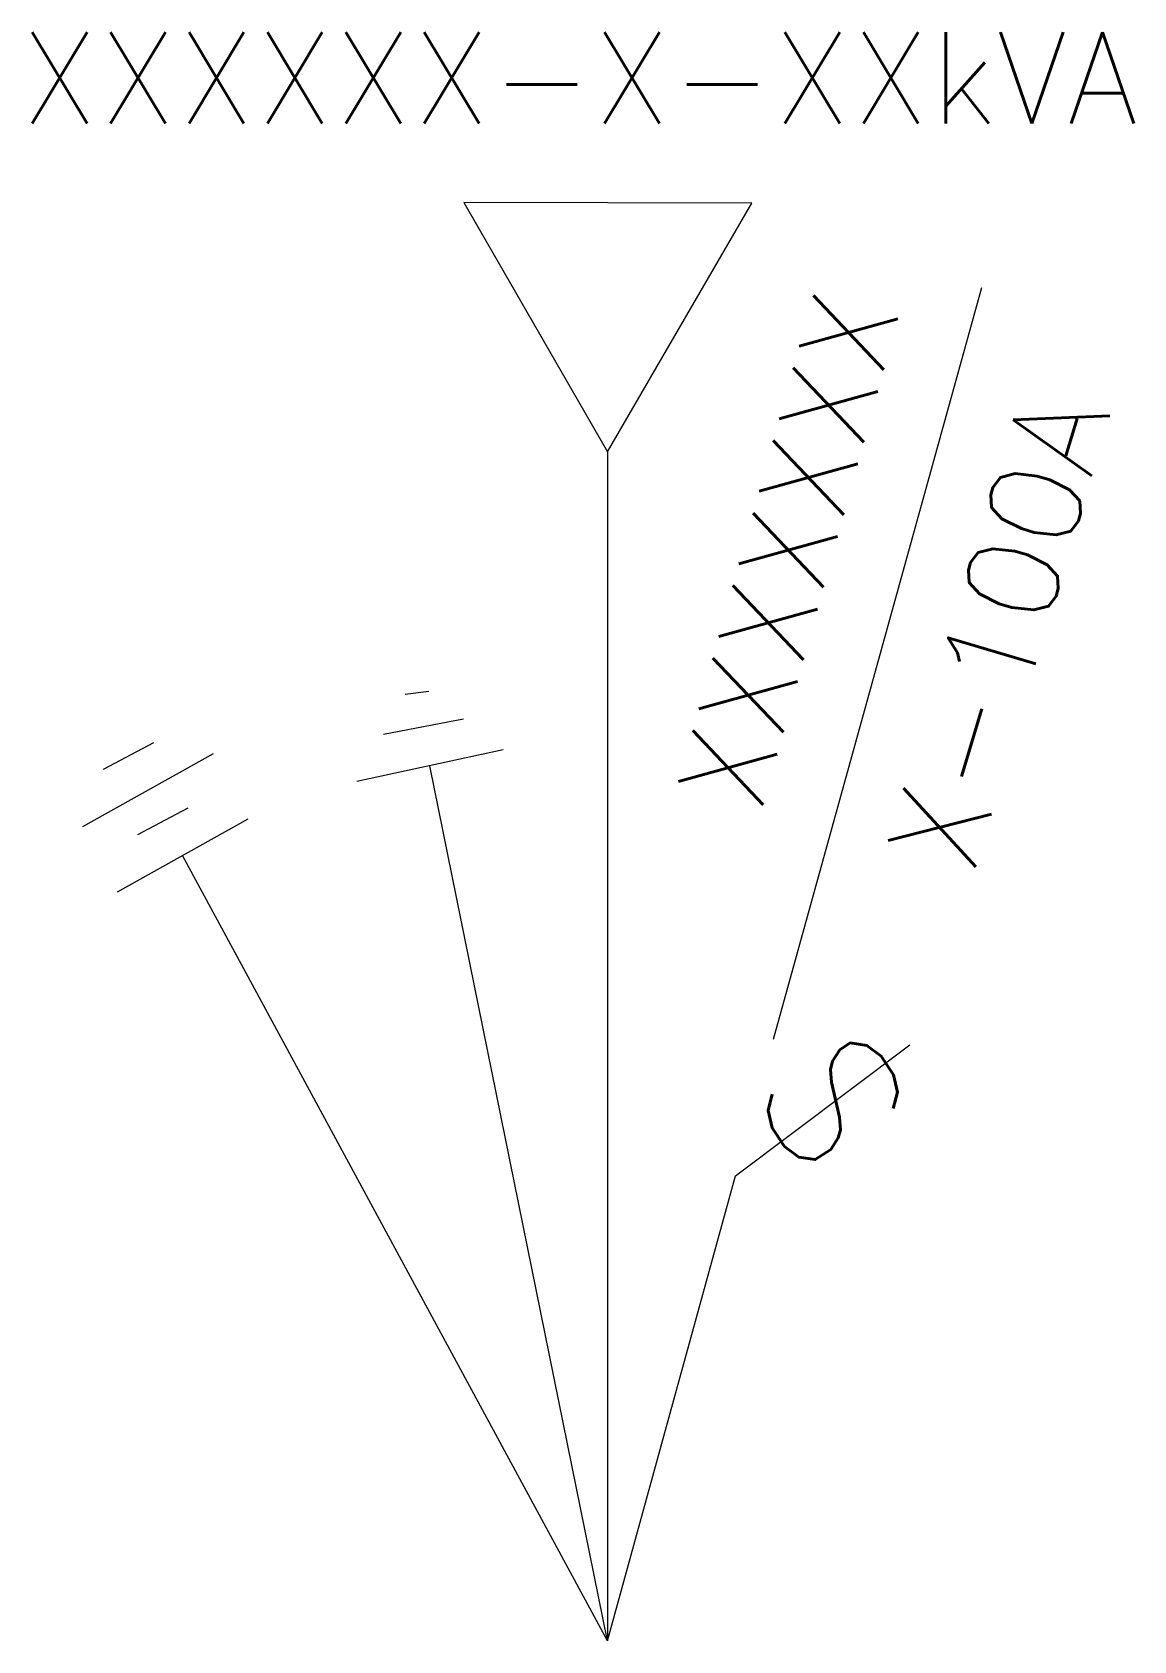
# Model space of a CAD drawing. Header units: millimetres. Extents: x -11.3 to 10.4, y 0 to 31.7.
import ezdxf
from ezdxf.enums import TextEntityAlignment as Align

# ---------------------------------------------------------------- set-up
doc = ezdxf.new("R2010")
doc.units = ezdxf.units.MM
doc.layers.add('REDE BT', color=2, linetype='Continuous', lineweight=15)
doc.styles.add('REGUA60', font='ROMANS.SHX', dxfattribs={"height": 1.8})
doc.styles.add('ROMANS', font='ROMANS.shx', dxfattribs={"height": 1.8})

# ---------------------------------------------------------------- blocks, each defined once
blk = doc.blocks.new('bloco8')
for p, q in [((3226.258, 1796.143), (3225.792, 1796.088)), ((3226.938, 1795.602), (3225.364, 1795.298)), ((3220.837, 1795.138), (3219.845, 1794.612)), ((3227.718, 1794.997), (3224.838, 1794.372)), ((3222.014, 1794.921), (3219.441, 1793.483)), ((3229.769, 1777.463), (3226.278, 1794.684)), ((3221.517, 1793.853), (3220.525, 1793.328)), ((3222.694, 1793.636), (3220.121, 1792.199)), ((3229.769, 1777.464), (3221.408, 1792.918))]:
    blk.add_line(p, q)

msp = doc.modelspace()

# ---------------------------------------------------------------- linework, layer by layer
at = {"layer": 'REDE BT'}
for p, q in [((2.841, 28.293), (-2.822, 28.304)), ((-2.822, 28.304), (0, 23.395)), ((0, 23.395), (2.841, 28.293)), ((3.266, 11.841), (7.367, 26.635)), ((0, 23.395), (0, 0)), ((2.523, 9.152), (5.953, 11.729)), ((0, 0), (2.523, 9.152))]:
    msp.add_line(p, q, dxfattribs=at)

# ---------------------------------------------------------------- block references
msp.add_blockref('bloco8', (-3229.769, -1777.464), dxfattribs=at)

# ---------------------------------------------------------------- texts
at = {"style": 'ROMANS'}
msp.add_text('XXXXXX-X-XXkVA', height=1.8, dxfattribs=at).set_placement((-11.549, 29.857, 0))
for s, height, rotation, style, p in [('XXXXXXX', 1.728, 74.507, 'ROMANS', (3.008, 16.237)), ('X-100A', 1.8, 73.4547, 'REGUA60', (7.182, 15.012))]:
    msp.add_text(s, height=height, rotation=rotation, dxfattribs=dict(style=style)).set_placement(p)
at = {"layer": 'REDE BT', "style": 'REGUA60'}
msp.add_text('S', height=2.569, rotation=303.2881, dxfattribs=at).set_placement((3.362, 9.912), align=Align.CENTER)

doc.saveas('drawing.dxf')
